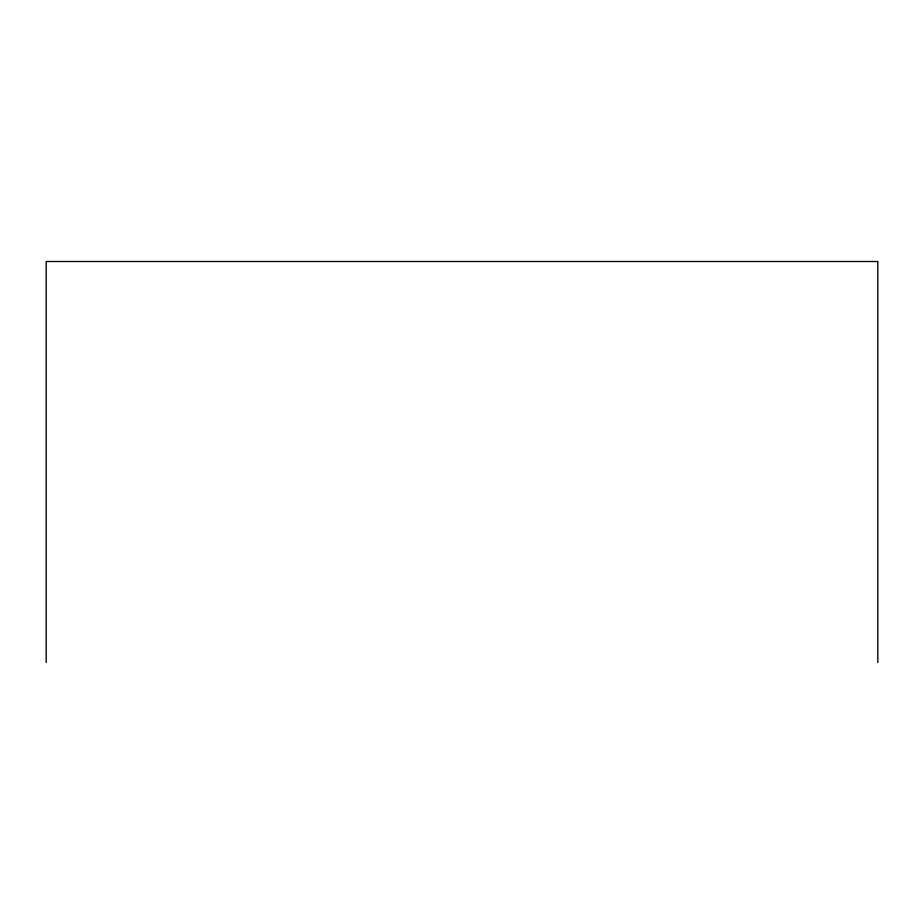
<?xml version="1.0" encoding="UTF-8"?>
<svg xmlns="http://www.w3.org/2000/svg" width="924" height="924" viewBox="0 0 924 924"><rect width="100%" height="100%" fill="white"/><g stroke="black" fill="none" stroke-linecap="round" stroke-linejoin="round"><path stroke-width="1.39" d="M877.8 662.496L877.8 261.504L46.2 261.504L46.2 662.496"/></g></svg>
